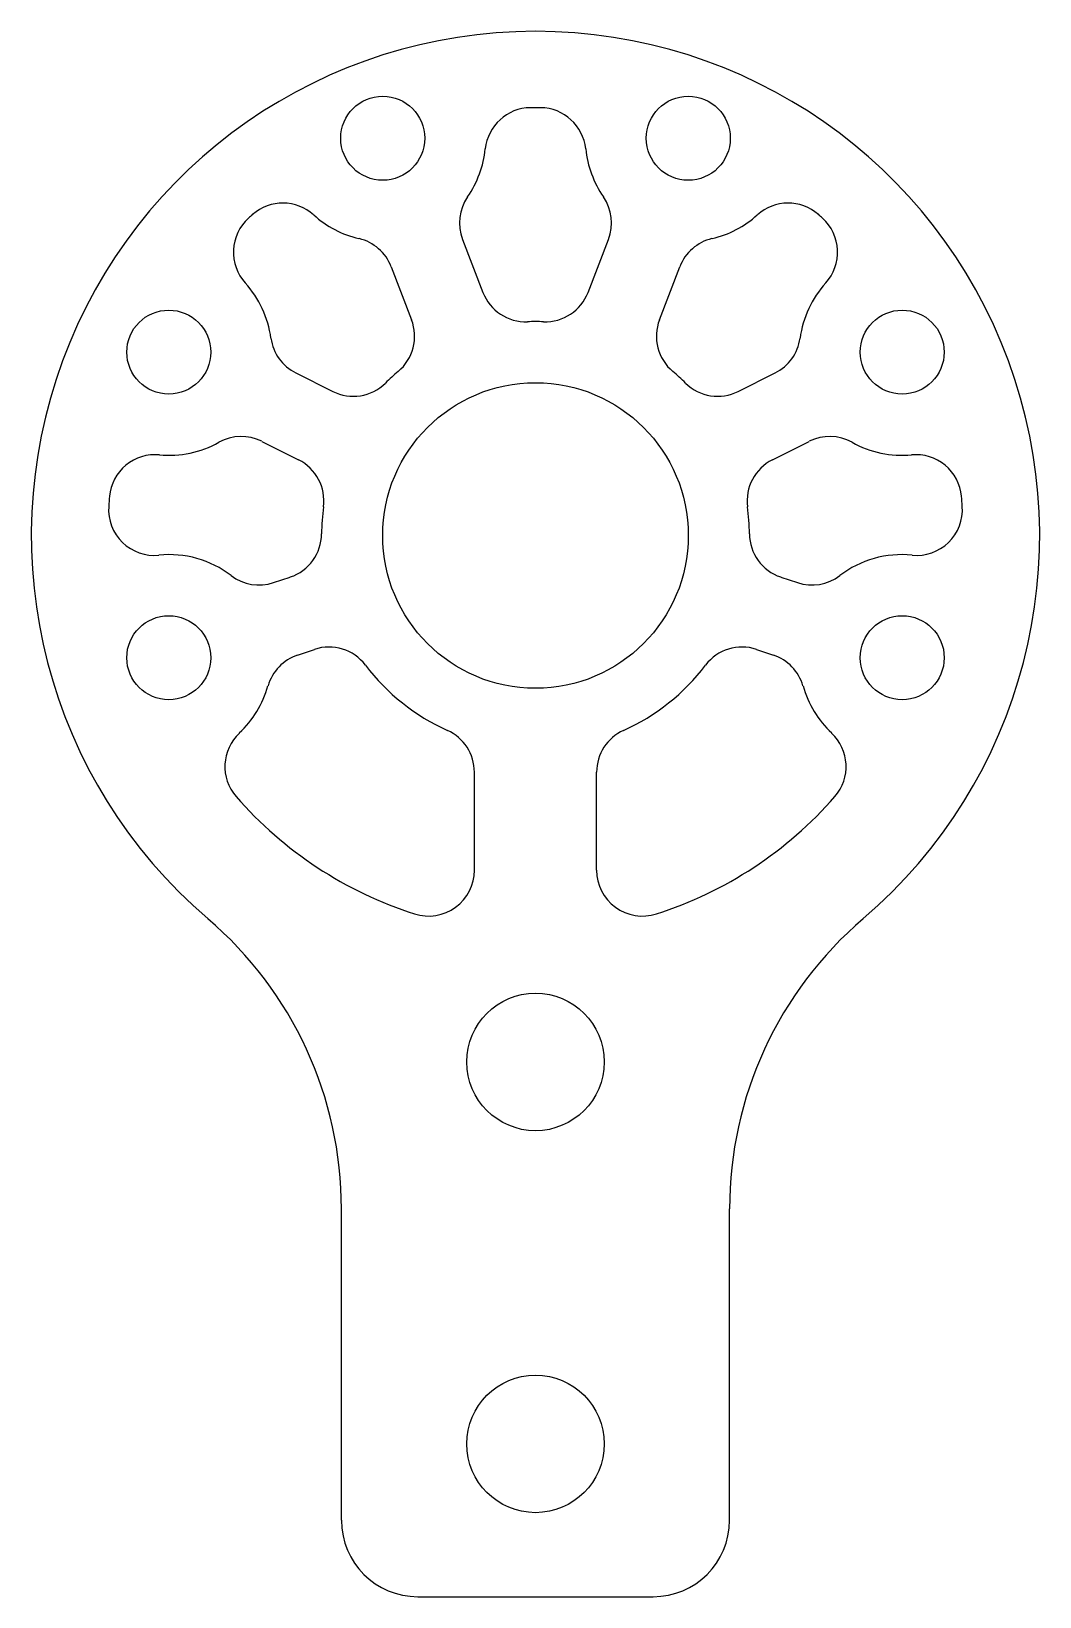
# Model space of a CAD drawing. Header units: millimetres. Extents: x -33 to 33, y -69 to 33.
import ezdxf

# ---------------------------------------------------------------- set-up
doc = ezdxf.new("R2010")
doc.units = ezdxf.units.MM

msp = doc.modelspace()

# ---------------------------------------------------------------- linework, layer by layer
at = {"color": 7, "linetype": 'Continuous', "lineweight": 25}
for p, q in [((-4.78, 19.38), (-3.44, 15.91)), ((3.44, 15.91), (4.78, 19.38)), ((-9.44, 17.59), (-8.11, 14.12)), ((8.11, 14.12), (9.44, 17.59)), ((-15.68, 10.64), (-13.27, 9.43)), ((13.27, 9.43), (15.68, 10.64)), ((-17.92, 6.16), (-15.51, 4.96)), ((15.51, 4.96), (17.92, 6.16)), ((-17.15, -3.08), (-16.05, -2.72)), ((16.05, -2.72), (17.15, -3.08)), ((-15.57, -7.83), (-14.47, -7.46)), ((14.47, -7.46), (15.57, -7.83)), ((-4, -21.91), (-4, -15.49)), ((4, -21.91), (4, -15.49)), ((-12.7, -64.46), (-12.7, -44.08)), ((12.7, -64.46), (12.7, -44.08)), ((-7.7, -69.46), (7.7, -69.46))]:
    msp.add_line(p, q, dxfattribs=at)
for centre, radius in [((-10, 26), 2.75), ((10, 26), 2.75), ((-24, 12), 2.75), ((24, 12), 2.75), ((0, 0), 10), ((-24, -8), 2.75), ((24, -8), 2.75), ((0, -34.46), 4.5), ((0, -59.46), 4.5)]:
    msp.add_circle(centre, radius, dxfattribs=at)
for centre, radius, start, end in [((0, 0), 33, 310.5416, 229.4584), ((-0.3, 25), 3, 90.6912, 174.1024), ((0, 0), 28, 89.3088, 90.6912), ((0.3, 25), 3, 5.8976, 89.3088), ((-10, 26), 6.75, 325.3775, 354.1024), ((10, 26), 6.75, 185.8976, 214.6225), ((-16.53, 18.76), 3, 47.9726, 131.3838), ((-1.98, 20.46), 3, 145.3775, 201.0375), ((1.98, 20.46), 3, 338.9625, 34.6225), ((16.53, 18.76), 3, 48.6162, 132.0274), ((-16.77, 18.54), 3, 132.1282, 222.1355), ((0, 0), 28, 131.3838, 132.1282), ((-10, 26), 6.75, 227.9726, 256.6975), ((10, 26), 6.75, 283.3025, 312.0274), ((0, 0), 28, 47.8718, 48.6162), ((16.77, 18.54), 3, 317.8645, 47.8718), ((-12.24, 16.51), 3, 21.0375, 76.6975), ((12.24, 16.51), 3, 103.3025, 158.9625), ((-24, 12), 6.75, 7.7749, 42.1355), ((24, 12), 6.75, 137.8645, 172.2251), ((-0.64, 16.99), 3, 201.0375, 272.161), ((0.64, 16.99), 3, 267.839, 338.9625), ((-10.91, 13.04), 3, 309.914, 21.0375), ((0, 0), 14, 87.839, 92.161), ((10.91, 13.04), 3, 158.9625, 230.086), ((-14.34, 13.32), 3, 187.7749, 243.4349), ((14.34, 13.32), 3, 296.5651, 352.2251), ((0, 0), 14, 129.914, 134.5584), ((0, 0), 14, 45.4416, 50.086), ((-11.93, 12.11), 3, 243.4349, 314.5584), ((11.93, 12.11), 3, 225.4416, 296.5651), ((-19.26, 3.48), 3, 63.4349, 119.095), ((19.26, 3.48), 3, 60.905, 116.5651), ((-24.89, 2.29), 3, 84.7344, 174.7417), ((-24, 12), 6.75, 264.7344, 299.095), ((24, 12), 6.75, 240.905, 275.2656), ((24.89, 2.29), 3, 5.2583, 95.2656), ((-16.85, 2.27), 3, 352.3115, 63.4349), ((16.85, 2.27), 3, 116.5651, 187.6885), ((0, 0), 28, 174.7417, 176.0908), ((0, 0), 28, 3.9092, 5.2583), ((-24.94, 1.7), 3, 176.0908, 275.5433), ((0, 0), 14, 172.3115, 179.5584), ((0, 0), 14, 0.4416, 7.6885), ((24.94, 1.7), 3, 264.4567, 3.9092), ((-17, 0.13), 3, 288.4349, 359.5584), ((17, 0.13), 3, 180.4416, 251.5651), ((-24, -8), 6.75, 52.7749, 95.5433), ((24, -8), 6.75, 84.4567, 127.2251), ((-18.1, -0.24), 3, 232.7749, 288.4349), ((18.1, -0.24), 3, 251.5651, 307.2251), ((-14.62, -10.67), 3, 108.4349, 164.095), ((-13.52, -10.3), 3, 37.3115, 108.4349), ((13.52, -10.3), 3, 71.5651, 142.6885), ((14.62, -10.67), 3, 15.905, 71.5651), ((0, 0), 14, 217.3115, 245.6843), ((0, 0), 14, 294.3157, 322.6885), ((-24, -8), 6.75, 313.125, 344.095), ((24, -8), 6.75, 195.905, 226.875), ((-17.33, -15.12), 3, 133.125, 221.0886), ((-7, -15.49), 3, 0, 65.6843), ((7, -15.49), 3, 114.3157, 180), ((17.33, -15.12), 3, 318.9114, 46.875), ((0, 0), 26, 221.0886, 252.2811), ((0, 0), 26, 287.7189, 318.9114), ((-7, -21.91), 3, 252.2811, 0), ((7, -21.91), 3, 180, 287.7189), ((-37.7, -44.08), 25, 0, 49.4584), ((37.7, -44.08), 25, 130.5416, 180), ((-7.7, -64.46), 5, 180, 270), ((7.7, -64.46), 5, 270, 0)]:
    msp.add_arc(centre, radius, start, end, dxfattribs=at)

doc.saveas('drawing.dxf')
